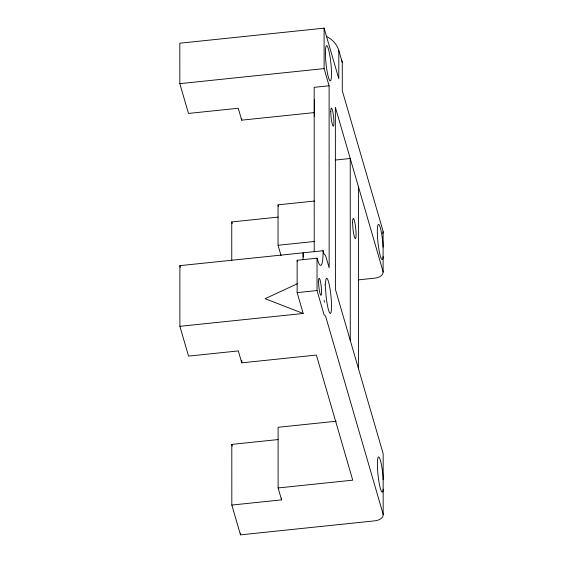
<?xml version="1.0" encoding="UTF-8"?>
<svg xmlns="http://www.w3.org/2000/svg" width="563" height="563" viewBox="0 0 563 563"><rect width="100%" height="100%" fill="white"/><g stroke="black" fill="none" stroke-linecap="round" stroke-linejoin="round"><path stroke-width="0.84" d="M383.107 231.66L383.114 272.112M358.174 279.888L374.747 278.157A10.099 6.045 0 0 0 382.967 271.162L335.365 107.322L335.414 289.326L383.016 453.173A10.099 6.045 0 0 1 383.164 454.116L383.178 514.786M383.107 256.566L382.967 258.234A17.678 2.421 84 0 1 378.406 246.045A17.678 2.421 84 0 1 378.399 224.468A17.678 2.421 84 0 1 382.96 243.652L383.107 247.129M383.171 489.127L383.023 490.795A17.678 2.421 84 0 1 378.47 478.613A17.678 2.421 84 0 1 378.463 457.029A17.678 2.421 84 0 1 383.023 476.214L383.171 479.697M314.52 115.535L314.344 116.337L314.344 99.757M297.63 283.639L265.11 298.7L303.197 313.471L297.137 292.612L297.13 260.261L317.032 258.185A34.519 4.729 84.1 0 0 323.078 250.725L324.021 253.969A10.099 6.045 0 0 1 325.893 256.559L329.158 267.791L329.109 85.787L324.112 68.595L324.105 28.15L179.822 43.203L179.836 83.648L188.485 113.437L238.24 108.244L241.703 120.165L314.597 112.558M179.836 83.648L324.112 68.595M329.109 85.787L314.182 87.342L314.224 251.76M335.527 160.033L350.235 158.499L350.263 340.453M281.05 255.609L278.052 245.278L278.045 204.833L314.485 201.033M231.759 260.627L231.752 221.942L278.009 217.114M278.052 245.278L314.499 241.478M336.238 421.223L278.101 427.289L278.115 487.952L352.741 480.169L316.392 355.056L241.766 362.839L238.304 350.925L188.549 356.112L179.893 326.322L179.879 265.652L323.078 250.725M297.137 292.612L317.039 290.543L324.042 314.64A10.099 6.045 0 0 1 325.907 317.229L383.03 513.843A10.099 6.045 0 0 1 374.81 520.838L240.478 534.85L231.822 505.06L231.808 444.39L278.066 439.562M179.893 326.322L303.197 313.471M231.822 505.06L281.577 499.867L281.577 498.114M326.399 36.335A34.09 26.904 -16.2 0 1 338.813 50.48L342.276 62.394L342.283 90.706L382.96 230.717A10.099 6.045 0 0 1 382.657 233.539M324.105 28.15L338.82 78.792L338.813 50.48M324.035 300.48L324.527 302.169M278.045 204.833L278.502 206.424M231.752 221.942L232.23 223.595M278.115 487.952L281.577 499.867M179.879 265.652L180.357 267.312M231.808 444.39L232.287 446.044M358.462 186.81L358.504 368.814M317.032 258.185L317.039 290.543M241.703 118.413L241.703 120.165M241.766 360.2L241.766 362.839M240.478 533.091L240.478 534.85M303.183 257.08L303.175 252.801A34.519 4.729 84.1 0 1 303.007 259.585M297.531 261.612A34.519 4.729 84.1 0 1 297.13 260.261M341.417 60.072A34.09 26.904 -16.2 0 1 342.276 62.394M325.182 284.273L325.991 295.118A17.678 2.421 84 0 0 330.502 313.345A17.678 2.421 84 0 0 330.495 292.091A17.678 2.421 84 0 0 325.984 279.269L325.182 284.273M325.407 53.246A17.678 2.421 84 0 0 330.031 80.79A17.678 2.421 84 0 0 329.876 55.765A17.678 2.421 84 0 0 325.407 53.246M330.784 111.756A9.092 1.246 84 0 0 333.12 126.105A9.092 1.246 84 0 0 333.12 113.494A9.092 1.246 84 0 0 330.784 111.756M352.614 222.547A10.099 1.386 84 0 0 355.218 238.494A10.099 1.386 84 0 0 355.211 224.482A10.099 1.386 84 0 0 352.614 222.547M318.595 281.746A8.586 1.175 84.1 0 0 320.804 295.301A8.586 1.175 84.1 0 0 320.797 283.386A8.586 1.175 84.1 0 0 318.595 281.746"/></g></svg>
